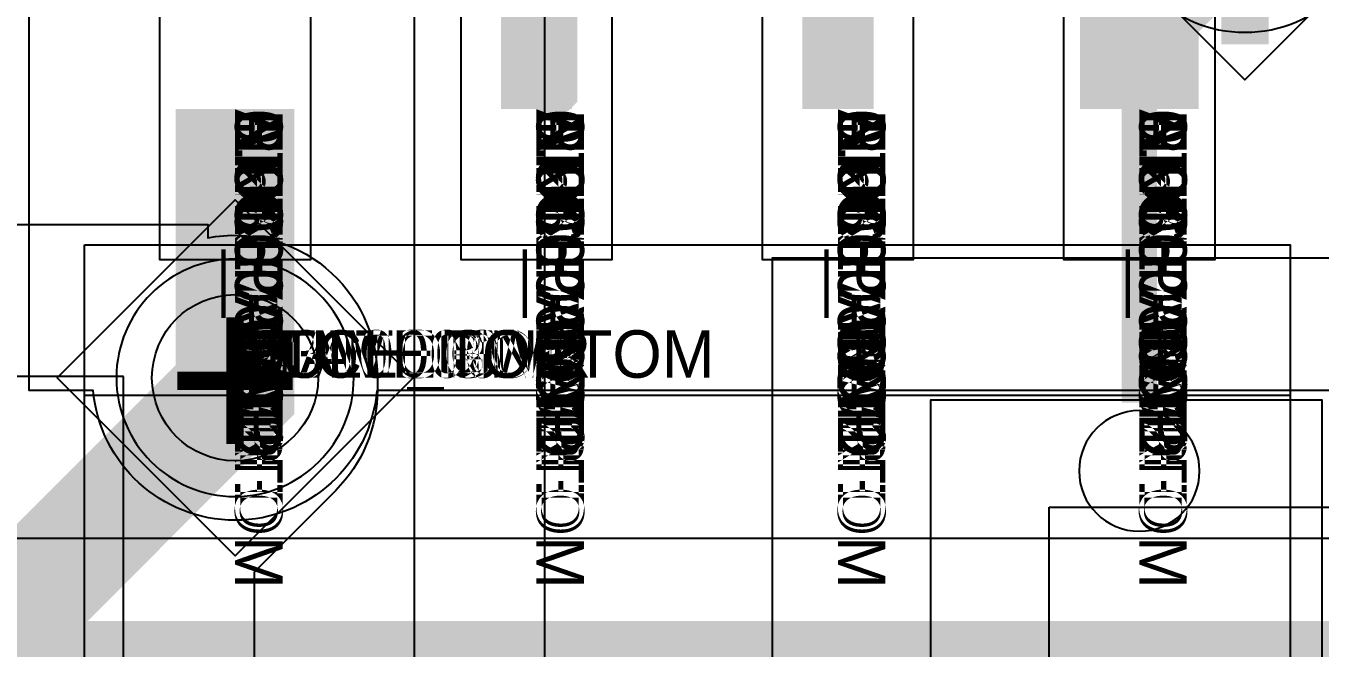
# Model space of a CAD drawing. Extents: x 0 to 323, y 0 to 320.
# Drawn here: x 119.53 to 124.98, y 262.46 to 265.08 of the extents above; entities that cross this region are included whole.
import ezdxf
from ezdxf.enums import TextEntityAlignment as Align

# ---------------------------------------------------------------- set-up
doc = ezdxf.new("R2010")
doc.units = 0
doc.header["$MEASUREMENT"] = 0
doc.layers.get('0').update_dxf_attribs({"linetype": 'CONTINUOUS'})
for name, color, linetype in [('CDN_FIGURES', 7, 'CONTINUOUS'), ('ETCH_BOTTOM', 7, 'CONTINUOUS'), ('ETCH_GND', 3, 'CONTINUOUS'), ('ETCH_INT1', 4, 'CONTINUOUS'), ('ETCH_INT2', 5, 'CONTINUOUS'), ('ETCH_PWR', 6, 'CONTINUOUS'), ('ETCH_TOP', 2, 'CONTINUOUS'), ('MANUFACTURING_NCLEGEND-1-6', 8, 'CONTINUOUS'), ('PACKAGE_GEOMETRY_ASSEMBLY_TOP', 11, 'CONTINUOUS')]:
    doc.layers.add(name, color=color, linetype=linetype)

# ---------------------------------------------------------------- blocks, each defined once
blk = doc.blocks.new('PAD_INFO')
for tag in ['SHAPE_TYPE', 'PAD_HEIGHT', 'PAD_LAYER', 'PAD_TYPE', 'PAD_WIDTH']:
    blk.add_attdef(tag, (0, 0), '', height=0.2)
at = {"flags": 2}
blk.add_attdef('CDN_TYPE', (0, 0), '', height=0.2, dxfattribs=at)
blk = doc.blocks.new('DRILL_INFO')
at = {"flags": 2}
blk.add_attdef('CDN_TYPE', (0, 0), '', height=0.2, dxfattribs=at)
for tag in ['FSHAPE', 'FCHAR', 'DRILL_HEIGHT', 'DIAMETER', 'PLATED', 'DRILL_WIDTH']:
    blk.add_attdef(tag, (0, 0), '', height=0.2)
blk = doc.blocks.new('VIA0700X0300')
at = {"layer": 'ETCH_BOTTOM'}
blk.add_circle((0, 0), 0.35, dxfattribs=at)
at = {"layer": 'ETCH_GND'}
blk.add_circle((0, 0), 0.35, dxfattribs=at)
at = {"layer": 'ETCH_INT1'}
blk.add_circle((0, 0), 0.35, dxfattribs=at)
at = {"layer": 'ETCH_INT2'}
blk.add_circle((0, 0), 0.35, dxfattribs=at)
at = {"layer": 'ETCH_PWR'}
blk.add_circle((0, 0), 0.35, dxfattribs=at)
at = {"layer": 'ETCH_TOP'}
blk.add_circle((0, 0), 0.35, dxfattribs=at)
ref = blk.add_blockref('PAD_INFO', (0, 0))
ref.add_attrib('PAD_LAYER', 'ETCH_TOP', (0, 0), dxfattribs={"height": 0.2})
ref.add_attrib('SHAPE_TYPE', 'NULL', (0, 0), dxfattribs={"height": 0.2})
ref.add_attrib('PAD_TYPE', 'ANTIPAD', (0, 0), dxfattribs={"height": 0.2})
ref.add_attrib('PAD_WIDTH', '0.000000', (0, 0), dxfattribs={"height": 0.2})
ref.add_attrib('PAD_HEIGHT', '0.000000', (0, 0), dxfattribs={"height": 0.2})
ref = blk.add_blockref('PAD_INFO', (0, 0))
ref.add_attrib('PAD_LAYER', 'ETCH_GND', (0, 0), dxfattribs={"height": 0.2})
ref.add_attrib('SHAPE_TYPE', 'NULL', (0, 0), dxfattribs={"height": 0.2})
ref.add_attrib('PAD_TYPE', 'ANTIPAD', (0, 0), dxfattribs={"height": 0.2})
ref.add_attrib('PAD_WIDTH', '0.000000', (0, 0), dxfattribs={"height": 0.2})
ref.add_attrib('PAD_HEIGHT', '0.000000', (0, 0), dxfattribs={"height": 0.2})
ref = blk.add_blockref('PAD_INFO', (0, 0))
ref.add_attrib('PAD_LAYER', 'ETCH_INT1', (0, 0), dxfattribs={"height": 0.2})
ref.add_attrib('SHAPE_TYPE', 'NULL', (0, 0), dxfattribs={"height": 0.2})
ref.add_attrib('PAD_TYPE', 'ANTIPAD', (0, 0), dxfattribs={"height": 0.2})
ref.add_attrib('PAD_WIDTH', '0.000000', (0, 0), dxfattribs={"height": 0.2})
ref.add_attrib('PAD_HEIGHT', '0.000000', (0, 0), dxfattribs={"height": 0.2})
ref = blk.add_blockref('PAD_INFO', (0, 0))
ref.add_attrib('PAD_LAYER', 'ETCH_INT2', (0, 0), dxfattribs={"height": 0.2})
ref.add_attrib('SHAPE_TYPE', 'NULL', (0, 0), dxfattribs={"height": 0.2})
ref.add_attrib('PAD_TYPE', 'ANTIPAD', (0, 0), dxfattribs={"height": 0.2})
ref.add_attrib('PAD_WIDTH', '0.000000', (0, 0), dxfattribs={"height": 0.2})
ref.add_attrib('PAD_HEIGHT', '0.000000', (0, 0), dxfattribs={"height": 0.2})
ref = blk.add_blockref('PAD_INFO', (0, 0))
ref.add_attrib('PAD_LAYER', 'ETCH_PWR', (0, 0), dxfattribs={"height": 0.2})
ref.add_attrib('SHAPE_TYPE', 'NULL', (0, 0), dxfattribs={"height": 0.2})
ref.add_attrib('PAD_TYPE', 'ANTIPAD', (0, 0), dxfattribs={"height": 0.2})
ref.add_attrib('PAD_WIDTH', '0.000000', (0, 0), dxfattribs={"height": 0.2})
ref.add_attrib('PAD_HEIGHT', '0.000000', (0, 0), dxfattribs={"height": 0.2})
ref = blk.add_blockref('PAD_INFO', (0, 0))
ref.add_attrib('PAD_LAYER', 'ETCH_BOTTOM', (0, 0), dxfattribs={"height": 0.2})
ref.add_attrib('SHAPE_TYPE', 'NULL', (0, 0), dxfattribs={"height": 0.2})
ref.add_attrib('PAD_TYPE', 'ANTIPAD', (0, 0), dxfattribs={"height": 0.2})
ref.add_attrib('PAD_WIDTH', '0.000000', (0, 0), dxfattribs={"height": 0.2})
ref.add_attrib('PAD_HEIGHT', '0.000000', (0, 0), dxfattribs={"height": 0.2})
ref = blk.add_blockref('PAD_INFO', (0, 0))
ref.add_attrib('PAD_LAYER', 'ETCH_TOP', (0, 0), dxfattribs={"height": 0.2})
ref.add_attrib('SHAPE_TYPE', 'NULL', (0, 0), dxfattribs={"height": 0.2})
ref.add_attrib('PAD_TYPE', 'THERMAL', (0, 0), dxfattribs={"height": 0.2})
ref.add_attrib('PAD_WIDTH', '0.000000', (0, 0), dxfattribs={"height": 0.2})
ref.add_attrib('PAD_HEIGHT', '0.000000', (0, 0), dxfattribs={"height": 0.2})
ref = blk.add_blockref('PAD_INFO', (0, 0))
ref.add_attrib('PAD_LAYER', 'ETCH_GND', (0, 0), dxfattribs={"height": 0.2})
ref.add_attrib('SHAPE_TYPE', 'NULL', (0, 0), dxfattribs={"height": 0.2})
ref.add_attrib('PAD_TYPE', 'THERMAL', (0, 0), dxfattribs={"height": 0.2})
ref.add_attrib('PAD_WIDTH', '0.000000', (0, 0), dxfattribs={"height": 0.2})
ref.add_attrib('PAD_HEIGHT', '0.000000', (0, 0), dxfattribs={"height": 0.2})
ref = blk.add_blockref('PAD_INFO', (0, 0))
ref.add_attrib('PAD_LAYER', 'ETCH_INT1', (0, 0), dxfattribs={"height": 0.2})
ref.add_attrib('SHAPE_TYPE', 'NULL', (0, 0), dxfattribs={"height": 0.2})
ref.add_attrib('PAD_TYPE', 'THERMAL', (0, 0), dxfattribs={"height": 0.2})
ref.add_attrib('PAD_WIDTH', '0.000000', (0, 0), dxfattribs={"height": 0.2})
ref.add_attrib('PAD_HEIGHT', '0.000000', (0, 0), dxfattribs={"height": 0.2})
ref = blk.add_blockref('PAD_INFO', (0, 0))
ref.add_attrib('PAD_LAYER', 'ETCH_INT2', (0, 0), dxfattribs={"height": 0.2})
ref.add_attrib('SHAPE_TYPE', 'NULL', (0, 0), dxfattribs={"height": 0.2})
ref.add_attrib('PAD_TYPE', 'THERMAL', (0, 0), dxfattribs={"height": 0.2})
ref.add_attrib('PAD_WIDTH', '0.000000', (0, 0), dxfattribs={"height": 0.2})
ref.add_attrib('PAD_HEIGHT', '0.000000', (0, 0), dxfattribs={"height": 0.2})
ref = blk.add_blockref('PAD_INFO', (0, 0))
ref.add_attrib('PAD_LAYER', 'ETCH_PWR', (0, 0), dxfattribs={"height": 0.2})
ref.add_attrib('SHAPE_TYPE', 'NULL', (0, 0), dxfattribs={"height": 0.2})
ref.add_attrib('PAD_TYPE', 'THERMAL', (0, 0), dxfattribs={"height": 0.2})
ref.add_attrib('PAD_WIDTH', '0.000000', (0, 0), dxfattribs={"height": 0.2})
ref.add_attrib('PAD_HEIGHT', '0.000000', (0, 0), dxfattribs={"height": 0.2})
ref = blk.add_blockref('PAD_INFO', (0, 0))
ref.add_attrib('PAD_LAYER', 'ETCH_BOTTOM', (0, 0), dxfattribs={"height": 0.2})
ref.add_attrib('SHAPE_TYPE', 'NULL', (0, 0), dxfattribs={"height": 0.2})
ref.add_attrib('PAD_TYPE', 'THERMAL', (0, 0), dxfattribs={"height": 0.2})
ref.add_attrib('PAD_WIDTH', '0.000000', (0, 0), dxfattribs={"height": 0.2})
ref.add_attrib('PAD_HEIGHT', '0.000000', (0, 0), dxfattribs={"height": 0.2})
ref = blk.add_blockref('PAD_INFO', (0, 0))
ref.add_attrib('PAD_LAYER', 'ETCH_TOP', (0, 0), dxfattribs={"height": 0.2})
ref.add_attrib('SHAPE_TYPE', 'CIRCLE', (0, 0), dxfattribs={"height": 0.2})
ref.add_attrib('PAD_TYPE', 'REGULAR', (0, 0), dxfattribs={"height": 0.2})
ref.add_attrib('PAD_WIDTH', '0.700000', (0, 0), dxfattribs={"height": 0.2})
ref.add_attrib('PAD_HEIGHT', '0.700000', (0, 0), dxfattribs={"height": 0.2})
ref = blk.add_blockref('PAD_INFO', (0, 0))
ref.add_attrib('PAD_LAYER', 'ETCH_GND', (0, 0), dxfattribs={"height": 0.2})
ref.add_attrib('SHAPE_TYPE', 'CIRCLE', (0, 0), dxfattribs={"height": 0.2})
ref.add_attrib('PAD_TYPE', 'REGULAR', (0, 0), dxfattribs={"height": 0.2})
ref.add_attrib('PAD_WIDTH', '0.700000', (0, 0), dxfattribs={"height": 0.2})
ref.add_attrib('PAD_HEIGHT', '0.700000', (0, 0), dxfattribs={"height": 0.2})
ref = blk.add_blockref('PAD_INFO', (0, 0))
ref.add_attrib('PAD_LAYER', 'ETCH_INT1', (0, 0), dxfattribs={"height": 0.2})
ref.add_attrib('SHAPE_TYPE', 'CIRCLE', (0, 0), dxfattribs={"height": 0.2})
ref.add_attrib('PAD_TYPE', 'REGULAR', (0, 0), dxfattribs={"height": 0.2})
ref.add_attrib('PAD_WIDTH', '0.700000', (0, 0), dxfattribs={"height": 0.2})
ref.add_attrib('PAD_HEIGHT', '0.700000', (0, 0), dxfattribs={"height": 0.2})
ref = blk.add_blockref('PAD_INFO', (0, 0))
ref.add_attrib('PAD_LAYER', 'ETCH_INT2', (0, 0), dxfattribs={"height": 0.2})
ref.add_attrib('SHAPE_TYPE', 'CIRCLE', (0, 0), dxfattribs={"height": 0.2})
ref.add_attrib('PAD_TYPE', 'REGULAR', (0, 0), dxfattribs={"height": 0.2})
ref.add_attrib('PAD_WIDTH', '0.700000', (0, 0), dxfattribs={"height": 0.2})
ref.add_attrib('PAD_HEIGHT', '0.700000', (0, 0), dxfattribs={"height": 0.2})
ref = blk.add_blockref('PAD_INFO', (0, 0))
ref.add_attrib('PAD_LAYER', 'ETCH_PWR', (0, 0), dxfattribs={"height": 0.2})
ref.add_attrib('SHAPE_TYPE', 'CIRCLE', (0, 0), dxfattribs={"height": 0.2})
ref.add_attrib('PAD_TYPE', 'REGULAR', (0, 0), dxfattribs={"height": 0.2})
ref.add_attrib('PAD_WIDTH', '0.700000', (0, 0), dxfattribs={"height": 0.2})
ref.add_attrib('PAD_HEIGHT', '0.700000', (0, 0), dxfattribs={"height": 0.2})
ref = blk.add_blockref('PAD_INFO', (0, 0))
ref.add_attrib('PAD_LAYER', 'ETCH_BOTTOM', (0, 0), dxfattribs={"height": 0.2})
ref.add_attrib('SHAPE_TYPE', 'CIRCLE', (0, 0), dxfattribs={"height": 0.2})
ref.add_attrib('PAD_TYPE', 'REGULAR', (0, 0), dxfattribs={"height": 0.2})
ref.add_attrib('PAD_WIDTH', '0.700000', (0, 0), dxfattribs={"height": 0.2})
ref.add_attrib('PAD_HEIGHT', '0.700000', (0, 0), dxfattribs={"height": 0.2})
ref = blk.add_blockref('DRILL_INFO', (0, 0))
ref.add_attrib('DIAMETER', '0.300000', (0, 0), dxfattribs={"height": 0.2})
ref.add_attrib('PLATED', 'PLATED', (0, 0), dxfattribs={"height": 0.2})
ref.add_attrib('FSHAPE', 'DIAMOND', (0, 0), dxfattribs={"height": 0.2})
ref.add_attrib('FCHAR', '+', (0, 0), dxfattribs={"height": 0.2})
ref.add_attrib('DRILL_WIDTH', '1.500000', (0, 0), dxfattribs={"height": 0.2})
ref.add_attrib('DRILL_HEIGHT', '1.500000', (0, 0), dxfattribs={"height": 0.2})
for tag in ['CDN_TYPE', 'PIN']:
    blk.add_attdef(tag, (0, 0), '', height=0.2)
at = {"flags": 2}
for tag in ['PSTKNAME', 'BBV']:
    blk.add_attdef(tag, (0, 0), '', height=0.2, dxfattribs=at)
blk = doc.blocks.new('FIGURE_DIAMOND')
at = {"layer": 'CDN_FIGURES'}
blk.add_lwpolyline([(-0.5, 0), (0, 0.5), (0.5, 0), (0, -0.5)], close=True, dxfattribs=at)
blk = doc.blocks.new('RC1650X2700TS_C')
at = {"layer": 'ETCH_TOP'}
blk.add_lwpolyline([(-0.825, 1.35), (0.325, 1.35), (0.825, 0.85), (0.825, -1.35), (-0.825, -1.35)], close=True, dxfattribs=at)
for tag in ['CDN_TYPE', 'PIN']:
    blk.add_attdef(tag, (0, 0), '', height=0.2)
at = {"flags": 2}
for tag in ['PSTKNAME', 'BBV']:
    blk.add_attdef(tag, (0, 0), '', height=0.2, dxfattribs=at)
blk = doc.blocks.new('F94')
at = {"layer": 'PACKAGE_GEOMETRY_ASSEMBLY_TOP'}
blk.add_lwpolyline([(-0.325, -0.9), (3.075, -0.9), (3.075, 0.9), (-0.325, 0.9)], close=True, dxfattribs=at)
at = {"layer": 'ETCH_TOP'}
blk.add_blockref('RC1650X2700TS_C', (0, 0), dxfattribs=at)
at = {"flags": 2}
for tag in ['SYMBOL_TYPE', 'CDN_TYPE', 'REFDES']:
    blk.add_attdef(tag, (0, 0), '', height=0.2, dxfattribs=at)
blk = doc.blocks.new('SMD50_25')
at = {"layer": 'ETCH_TOP'}
blk.add_lwpolyline([(-0.635, -0.3175), (-0.635, 0.3175), (0.635, 0.3175), (0.635, -0.3175)], close=True, dxfattribs=at)
ref = blk.add_blockref('PAD_INFO', (0, 0))
ref.add_attrib('PAD_LAYER', 'ETCH_TOP', (0, 0), dxfattribs={"height": 0.2})
ref.add_attrib('SHAPE_TYPE', 'NULL', (0, 0), dxfattribs={"height": 0.2})
ref.add_attrib('PAD_TYPE', 'ANTIPAD', (0, 0), dxfattribs={"height": 0.2})
ref.add_attrib('PAD_WIDTH', '0.000000', (0, 0), dxfattribs={"height": 0.2})
ref.add_attrib('PAD_HEIGHT', '0.000000', (0, 0), dxfattribs={"height": 0.2})
ref = blk.add_blockref('PAD_INFO', (0, 0))
ref.add_attrib('PAD_LAYER', 'ETCH_GND', (0, 0), dxfattribs={"height": 0.2})
ref.add_attrib('SHAPE_TYPE', 'NULL', (0, 0), dxfattribs={"height": 0.2})
ref.add_attrib('PAD_TYPE', 'ANTIPAD', (0, 0), dxfattribs={"height": 0.2})
ref.add_attrib('PAD_WIDTH', '0.000000', (0, 0), dxfattribs={"height": 0.2})
ref.add_attrib('PAD_HEIGHT', '0.000000', (0, 0), dxfattribs={"height": 0.2})
ref = blk.add_blockref('PAD_INFO', (0, 0))
ref.add_attrib('PAD_LAYER', 'ETCH_INT1', (0, 0), dxfattribs={"height": 0.2})
ref.add_attrib('SHAPE_TYPE', 'NULL', (0, 0), dxfattribs={"height": 0.2})
ref.add_attrib('PAD_TYPE', 'ANTIPAD', (0, 0), dxfattribs={"height": 0.2})
ref.add_attrib('PAD_WIDTH', '0.000000', (0, 0), dxfattribs={"height": 0.2})
ref.add_attrib('PAD_HEIGHT', '0.000000', (0, 0), dxfattribs={"height": 0.2})
ref = blk.add_blockref('PAD_INFO', (0, 0))
ref.add_attrib('PAD_LAYER', 'ETCH_INT2', (0, 0), dxfattribs={"height": 0.2})
ref.add_attrib('SHAPE_TYPE', 'NULL', (0, 0), dxfattribs={"height": 0.2})
ref.add_attrib('PAD_TYPE', 'ANTIPAD', (0, 0), dxfattribs={"height": 0.2})
ref.add_attrib('PAD_WIDTH', '0.000000', (0, 0), dxfattribs={"height": 0.2})
ref.add_attrib('PAD_HEIGHT', '0.000000', (0, 0), dxfattribs={"height": 0.2})
ref = blk.add_blockref('PAD_INFO', (0, 0))
ref.add_attrib('PAD_LAYER', 'ETCH_PWR', (0, 0), dxfattribs={"height": 0.2})
ref.add_attrib('SHAPE_TYPE', 'NULL', (0, 0), dxfattribs={"height": 0.2})
ref.add_attrib('PAD_TYPE', 'ANTIPAD', (0, 0), dxfattribs={"height": 0.2})
ref.add_attrib('PAD_WIDTH', '0.000000', (0, 0), dxfattribs={"height": 0.2})
ref.add_attrib('PAD_HEIGHT', '0.000000', (0, 0), dxfattribs={"height": 0.2})
ref = blk.add_blockref('PAD_INFO', (0, 0))
ref.add_attrib('PAD_LAYER', 'ETCH_BOTTOM', (0, 0), dxfattribs={"height": 0.2})
ref.add_attrib('SHAPE_TYPE', 'NULL', (0, 0), dxfattribs={"height": 0.2})
ref.add_attrib('PAD_TYPE', 'ANTIPAD', (0, 0), dxfattribs={"height": 0.2})
ref.add_attrib('PAD_WIDTH', '0.000000', (0, 0), dxfattribs={"height": 0.2})
ref.add_attrib('PAD_HEIGHT', '0.000000', (0, 0), dxfattribs={"height": 0.2})
ref = blk.add_blockref('PAD_INFO', (0, 0))
ref.add_attrib('PAD_LAYER', 'ETCH_TOP', (0, 0), dxfattribs={"height": 0.2})
ref.add_attrib('SHAPE_TYPE', 'NULL', (0, 0), dxfattribs={"height": 0.2})
ref.add_attrib('PAD_TYPE', 'THERMAL', (0, 0), dxfattribs={"height": 0.2})
ref.add_attrib('PAD_WIDTH', '0.000000', (0, 0), dxfattribs={"height": 0.2})
ref.add_attrib('PAD_HEIGHT', '0.000000', (0, 0), dxfattribs={"height": 0.2})
ref = blk.add_blockref('PAD_INFO', (0, 0))
ref.add_attrib('PAD_LAYER', 'ETCH_GND', (0, 0), dxfattribs={"height": 0.2})
ref.add_attrib('SHAPE_TYPE', 'NULL', (0, 0), dxfattribs={"height": 0.2})
ref.add_attrib('PAD_TYPE', 'THERMAL', (0, 0), dxfattribs={"height": 0.2})
ref.add_attrib('PAD_WIDTH', '0.000000', (0, 0), dxfattribs={"height": 0.2})
ref.add_attrib('PAD_HEIGHT', '0.000000', (0, 0), dxfattribs={"height": 0.2})
ref = blk.add_blockref('PAD_INFO', (0, 0))
ref.add_attrib('PAD_LAYER', 'ETCH_INT1', (0, 0), dxfattribs={"height": 0.2})
ref.add_attrib('SHAPE_TYPE', 'NULL', (0, 0), dxfattribs={"height": 0.2})
ref.add_attrib('PAD_TYPE', 'THERMAL', (0, 0), dxfattribs={"height": 0.2})
ref.add_attrib('PAD_WIDTH', '0.000000', (0, 0), dxfattribs={"height": 0.2})
ref.add_attrib('PAD_HEIGHT', '0.000000', (0, 0), dxfattribs={"height": 0.2})
ref = blk.add_blockref('PAD_INFO', (0, 0))
ref.add_attrib('PAD_LAYER', 'ETCH_INT2', (0, 0), dxfattribs={"height": 0.2})
ref.add_attrib('SHAPE_TYPE', 'NULL', (0, 0), dxfattribs={"height": 0.2})
ref.add_attrib('PAD_TYPE', 'THERMAL', (0, 0), dxfattribs={"height": 0.2})
ref.add_attrib('PAD_WIDTH', '0.000000', (0, 0), dxfattribs={"height": 0.2})
ref.add_attrib('PAD_HEIGHT', '0.000000', (0, 0), dxfattribs={"height": 0.2})
ref = blk.add_blockref('PAD_INFO', (0, 0))
ref.add_attrib('PAD_LAYER', 'ETCH_PWR', (0, 0), dxfattribs={"height": 0.2})
ref.add_attrib('SHAPE_TYPE', 'NULL', (0, 0), dxfattribs={"height": 0.2})
ref.add_attrib('PAD_TYPE', 'THERMAL', (0, 0), dxfattribs={"height": 0.2})
ref.add_attrib('PAD_WIDTH', '0.000000', (0, 0), dxfattribs={"height": 0.2})
ref.add_attrib('PAD_HEIGHT', '0.000000', (0, 0), dxfattribs={"height": 0.2})
ref = blk.add_blockref('PAD_INFO', (0, 0))
ref.add_attrib('PAD_LAYER', 'ETCH_BOTTOM', (0, 0), dxfattribs={"height": 0.2})
ref.add_attrib('SHAPE_TYPE', 'NULL', (0, 0), dxfattribs={"height": 0.2})
ref.add_attrib('PAD_TYPE', 'THERMAL', (0, 0), dxfattribs={"height": 0.2})
ref.add_attrib('PAD_WIDTH', '0.000000', (0, 0), dxfattribs={"height": 0.2})
ref.add_attrib('PAD_HEIGHT', '0.000000', (0, 0), dxfattribs={"height": 0.2})
ref = blk.add_blockref('PAD_INFO', (0, 0))
ref.add_attrib('PAD_LAYER', 'ETCH_TOP', (0, 0), dxfattribs={"height": 0.2})
ref.add_attrib('SHAPE_TYPE', 'RECTANGLE', (0, 0), dxfattribs={"height": 0.2})
ref.add_attrib('PAD_TYPE', 'REGULAR', (0, 0), dxfattribs={"height": 0.2})
ref.add_attrib('PAD_WIDTH', '1.270000', (0, 0), dxfattribs={"height": 0.2})
ref.add_attrib('PAD_HEIGHT', '0.635000', (0, 0), dxfattribs={"height": 0.2})
ref = blk.add_blockref('PAD_INFO', (0, 0))
ref.add_attrib('PAD_LAYER', 'ETCH_GND', (0, 0), dxfattribs={"height": 0.2})
ref.add_attrib('SHAPE_TYPE', 'NULL', (0, 0), dxfattribs={"height": 0.2})
ref.add_attrib('PAD_TYPE', 'REGULAR', (0, 0), dxfattribs={"height": 0.2})
ref.add_attrib('PAD_WIDTH', '0.000000', (0, 0), dxfattribs={"height": 0.2})
ref.add_attrib('PAD_HEIGHT', '0.000000', (0, 0), dxfattribs={"height": 0.2})
ref = blk.add_blockref('PAD_INFO', (0, 0))
ref.add_attrib('PAD_LAYER', 'ETCH_INT1', (0, 0), dxfattribs={"height": 0.2})
ref.add_attrib('SHAPE_TYPE', 'NULL', (0, 0), dxfattribs={"height": 0.2})
ref.add_attrib('PAD_TYPE', 'REGULAR', (0, 0), dxfattribs={"height": 0.2})
ref.add_attrib('PAD_WIDTH', '0.000000', (0, 0), dxfattribs={"height": 0.2})
ref.add_attrib('PAD_HEIGHT', '0.000000', (0, 0), dxfattribs={"height": 0.2})
ref = blk.add_blockref('PAD_INFO', (0, 0))
ref.add_attrib('PAD_LAYER', 'ETCH_INT2', (0, 0), dxfattribs={"height": 0.2})
ref.add_attrib('SHAPE_TYPE', 'NULL', (0, 0), dxfattribs={"height": 0.2})
ref.add_attrib('PAD_TYPE', 'REGULAR', (0, 0), dxfattribs={"height": 0.2})
ref.add_attrib('PAD_WIDTH', '0.000000', (0, 0), dxfattribs={"height": 0.2})
ref.add_attrib('PAD_HEIGHT', '0.000000', (0, 0), dxfattribs={"height": 0.2})
ref = blk.add_blockref('PAD_INFO', (0, 0))
ref.add_attrib('PAD_LAYER', 'ETCH_PWR', (0, 0), dxfattribs={"height": 0.2})
ref.add_attrib('SHAPE_TYPE', 'NULL', (0, 0), dxfattribs={"height": 0.2})
ref.add_attrib('PAD_TYPE', 'REGULAR', (0, 0), dxfattribs={"height": 0.2})
ref.add_attrib('PAD_WIDTH', '0.000000', (0, 0), dxfattribs={"height": 0.2})
ref.add_attrib('PAD_HEIGHT', '0.000000', (0, 0), dxfattribs={"height": 0.2})
ref = blk.add_blockref('PAD_INFO', (0, 0))
ref.add_attrib('PAD_LAYER', 'ETCH_BOTTOM', (0, 0), dxfattribs={"height": 0.2})
ref.add_attrib('SHAPE_TYPE', 'NULL', (0, 0), dxfattribs={"height": 0.2})
ref.add_attrib('PAD_TYPE', 'REGULAR', (0, 0), dxfattribs={"height": 0.2})
ref.add_attrib('PAD_WIDTH', '0.000000', (0, 0), dxfattribs={"height": 0.2})
ref.add_attrib('PAD_HEIGHT', '0.000000', (0, 0), dxfattribs={"height": 0.2})
ref = blk.add_blockref('DRILL_INFO', (0, 0))
ref.add_attrib('DIAMETER', '0.000000', (0, 0), dxfattribs={"height": 0.2})
ref.add_attrib('PLATED', 'NON_PLATED', (0, 0), dxfattribs={"height": 0.2})
ref.add_attrib('FSHAPE', 'NULL', (0, 0), dxfattribs={"height": 0.2})
ref.add_attrib('DRILL_WIDTH', '0.000000', (0, 0), dxfattribs={"height": 0.2})
ref.add_attrib('DRILL_HEIGHT', '0.000000', (0, 0), dxfattribs={"height": 0.2})
for tag in ['CDN_TYPE', 'PIN']:
    blk.add_attdef(tag, (0, 0), '', height=0.2)
at = {"flags": 2}
for tag in ['PSTKNAME', 'BBV']:
    blk.add_attdef(tag, (0, 0), '', height=0.2, dxfattribs=at)
blk = doc.blocks.new('SOIC8')
at = {"layer": 'PACKAGE_GEOMETRY_ASSEMBLY_TOP'}
blk.add_lwpolyline([(-1.905, -2.54), (-1.905, 2.54), (1.905, 2.54), (1.905, -2.54)], close=True, dxfattribs=at)
blk.add_lwpolyline([(-1.27, 2.54), (-1.27, -2.54)], dxfattribs=at)
blk.add_lwpolyline([(-0.6985, 1.905, 1), (-1.2065, 1.905, 1)], format="xyb", close=True, dxfattribs=at)
at = {"layer": 'ETCH_TOP'}
for p in [(-2.4765, 1.905), (-2.4765, 0.635), (-2.4765, -0.635), (-2.4765, -1.905)]:
    blk.add_blockref('SMD50_25', p, dxfattribs=at)
at = {"flags": 2}
for tag in ['SYMBOL_TYPE', 'CDN_TYPE', 'REFDES']:
    blk.add_attdef(tag, (0, 0), '', height=0.2, dxfattribs=at)

msp = doc.modelspace()

# ---------------------------------------------------------------- linework, layer by layer
at = {"layer": 'ETCH_BOTTOM'}
for points in [[(125.2127, 265.6055, 1), (124.1125, 265.6055, 1)], [(116.8576, 260.3155, -0.626492), (115.8676, 260.3155), (114.9126, 260.3155), (114.9126, 261.7655, -0.61243), (114.9126, 262.7455), (114.9126, 264.2455), (115.8306, 264.2455, -0.770889), (116.8946, 264.2455), (120.2926, 264.2455), (120.2926, 264.1895, -0.471886), (121.0077, 263.6005), (121.0077, 263.5505, -0.198912), (120.8319, 263.1262), (120.4877, 262.7819), (120.4877, 260.3554), (120.2926, 260.3554), (120.2926, 260.3155)], [(127.4535, 260.2554, -0.831918), (126.3717, 260.2554), (126.3597, 260.2554), (126.3396, 260.2755), (124.7356, 260.2755), (124.7155, 260.2554), (122.7875, 260.2554), (122.7875, 260.2755), (122.6726, 260.2755), (122.6726, 260.5871, -0.609518), (122.6726, 261.6539), (122.6726, 264.1055), (126.4882, 264.1055, -0.471501), (127.337, 264.1055), (128.4726, 264.1055), (128.4726, 262.7023, -0.896273), (128.4726, 261.6087), (128.4726, 260.2755), (128.2877, 260.2755), (128.2877, 260.2554)]]:
    msp.add_lwpolyline(points, format="xyb", close=True, dxfattribs=at)
for points in [[(124.6626, 265.0047, 0.2, 0.2, 0), (124.6626, 265.6055, 0.2, 0.2, 0)], [(120.4076, 263.6005, 0.5, 0.5, 0), (120.4076, 263.5505, 0.5, 0.5, 0), (119.1126, 262.2555, 0.5, 0.5, 0)]]:
    msp.add_lwpolyline(points, format="xyseb", dxfattribs=at)
at = {"layer": 'ETCH_GND'}
msp.add_lwpolyline([(120.9077, 263.6005, 1), (119.9075, 263.6005, 1)], format="xyb", close=True, dxfattribs=at)
at = {"layer": 'ETCH_INT1'}
for points, format in [([(141.7552, 268.6655, 0.2, 0.2, 0), (141.3826, 269.0381, 0.2, 0.2, 0), (141.3826, 269.5812, 0.2, 0.2, 0), (140.3883, 270.5755, 0.2, 0.2, 0), (135.7469, 270.5755, 0.2, 0.2, 0), (129.2169, 264.0455, 0.2, 0.2, 0), (128.4969, 264.0455, 0.2, 0.2, 0), (126.9269, 262.4755, 0.2, 0.2, 0), (116.6469, 262.4755, 0.2, 0.2, 0), (111.8269, 257.6555, 0.2, 0.2, 0), (83.964, 257.6555, 0.2, 0.2, 0), (83.914, 257.7055, 0.2, 0.2, 0), (42.8583, 257.7055, 0.2, 0.2, 0), (40.6583, 259.9055, 0.2, 0.2, 0), (32.1183, 259.9055, 0.2, 0.2, 0), (31.2883, 260.7355, 0.2, 0.2, 0), (24.2869, 260.7355, 0.2, 0.2, 0), (22.2326, 258.6812, 0.2, 0.2, 0), (22.2326, 245.0912, 0.2, 0.2, 0), (17.6669, 240.5255, 0.2, 0.2, 0), (12.0269, 240.5255, 0.2, 0.2, 0), (11.4768, 239.9755, 0.2, 0.2, 0), (10.0426, 239.9755, 0.2, 0.2, 0), (8.9926, 238.9255, 0.2, 0.2, 0)], "xyseb"), ([(84.6897, 258.1056), (86.2542, 258.1056, -1.52703), (87.171, 258.1056), (91.4794, 258.1056, -1.73133), (92.3458, 258.1056), (111.6405, 258.1056), (115.3136, 261.7787, -4.097924), (115.6394, 262.1045), (116.4605, 262.9256), (126.7405, 262.9256), (127.1115, 263.2967, -5.251596), (127.3714, 263.5566), (128.3105, 264.4956)], "xyb")]:
    msp.add_lwpolyline(points, format=format, dxfattribs=at)
msp.add_lwpolyline([(120.9077, 263.6005, 1), (119.9075, 263.6005, 1)], format="xyb", close=True, dxfattribs=at)
at = {"layer": 'ETCH_INT2'}
msp.add_lwpolyline([(120.4076, 264.1006, 1), (120.4076, 263.1004, 1)], format="xyb", close=True, dxfattribs=at)
at = {"layer": 'ETCH_PWR'}
msp.add_lwpolyline([(128.0125, 261.8555), (124.6626, 261.8555), (123.6626, 260.8555), (122.3126, 260.8555), (121.7126, 261.4555), (121.7126, 266.1555)], dxfattribs=at)
msp.add_lwpolyline([(121.1626, 265.9055), (121.1626, 261.5055), (122.0626, 260.6055), (123.6626, 260.6055), (124.7126, 261.6555), (128.4031, 261.6555, 0.009499)], format="xyb", dxfattribs=at)
at = {"layer": 'ETCH_TOP'}
msp.add_lwpolyline([(121.0053, 263.5469, -0.914336), (119.8099, 263.5469), (119.54, 263.5469), (119.54, 265.9171), (120.4125, 265.9171), (120.4125, 268.4056), (121.2797, 268.4056, -1.424409), (122.2205, 268.4056), (122.4248, 268.4056, -1.197173), (123.3953, 268.5698, -0.02599), (123.3977, 268.5231), (123.3977, 268.4056), (124.2627, 268.4056), (124.2627, 265.9171), (125.0852, 265.9171), (125.0852, 263.5469)], format="xyb", close=True, dxfattribs=at)
for points in [[(121.7501, 268.5755, 0.2, 0.2, 0), (121.7501, 264.8045, 0.2, 0.2, 0), (121.6776, 264.732, 0.2, 0.2, 0)], [(121.4626, 267.1055, 0.3, 0.3, 0), (121.6776, 266.8905, 0.3, 0.3, 0), (121.6776, 264.732, 0.3, 0.3, 0)], [(122.9476, 266.8405, 0.3, 0.3, 0), (122.9476, 264.732, 0.3, 0.3, 0)], [(124.2176, 264.732, 0.5, 0.5, 0), (124.2176, 265.1605, 0.5, 0.5, 0), (124.6626, 265.6055, 0.5, 0.5, 0)], [(120.4076, 264.732, 0.5, 0.5, 0), (120.4076, 263.6005, 0.5, 0.5, 0)], [(124.2176, 263.4962, 0.15, 0.15, 0), (124.2176, 264.732, 0.15, 0.15, 0)]]:
    msp.add_lwpolyline(points, format="xyseb", dxfattribs=at)

# ---------------------------------------------------------------- block references
at = {"rotation": 270}
msp.add_blockref('SOIC8', (122.3126, 262.2555), dxfattribs=at)
at = {"xscale": -1}
msp.add_blockref('F94', (119.1126, 262.2555), dxfattribs=at)
at = {"xscale": -1, "rotation": 180}
msp.add_blockref('F94', (124.1626, 262.1555), dxfattribs=at)
at = {"layer": 'ETCH_TOP'}
msp.add_blockref('VIA0700X0300', (120.4076, 263.6005), dxfattribs=at)
at = {"layer": 'MANUFACTURING_NCLEGEND-1-6', "xscale": 1.5, "yscale": 1.5}
for p in [(124.6626, 265.6055), (120.4076, 263.6005)]:
    msp.add_blockref('FIGURE_DIAMOND', p, dxfattribs=at)

# ---------------------------------------------------------------- texts
at = {"layer": 'MANUFACTURING_NCLEGEND-1-6'}
msp.add_text('+', height=0.75, dxfattribs=at).set_placement((120.4076, 263.6005), align=Align.MIDDLE_CENTER)

doc.saveas('drawing.dxf')
